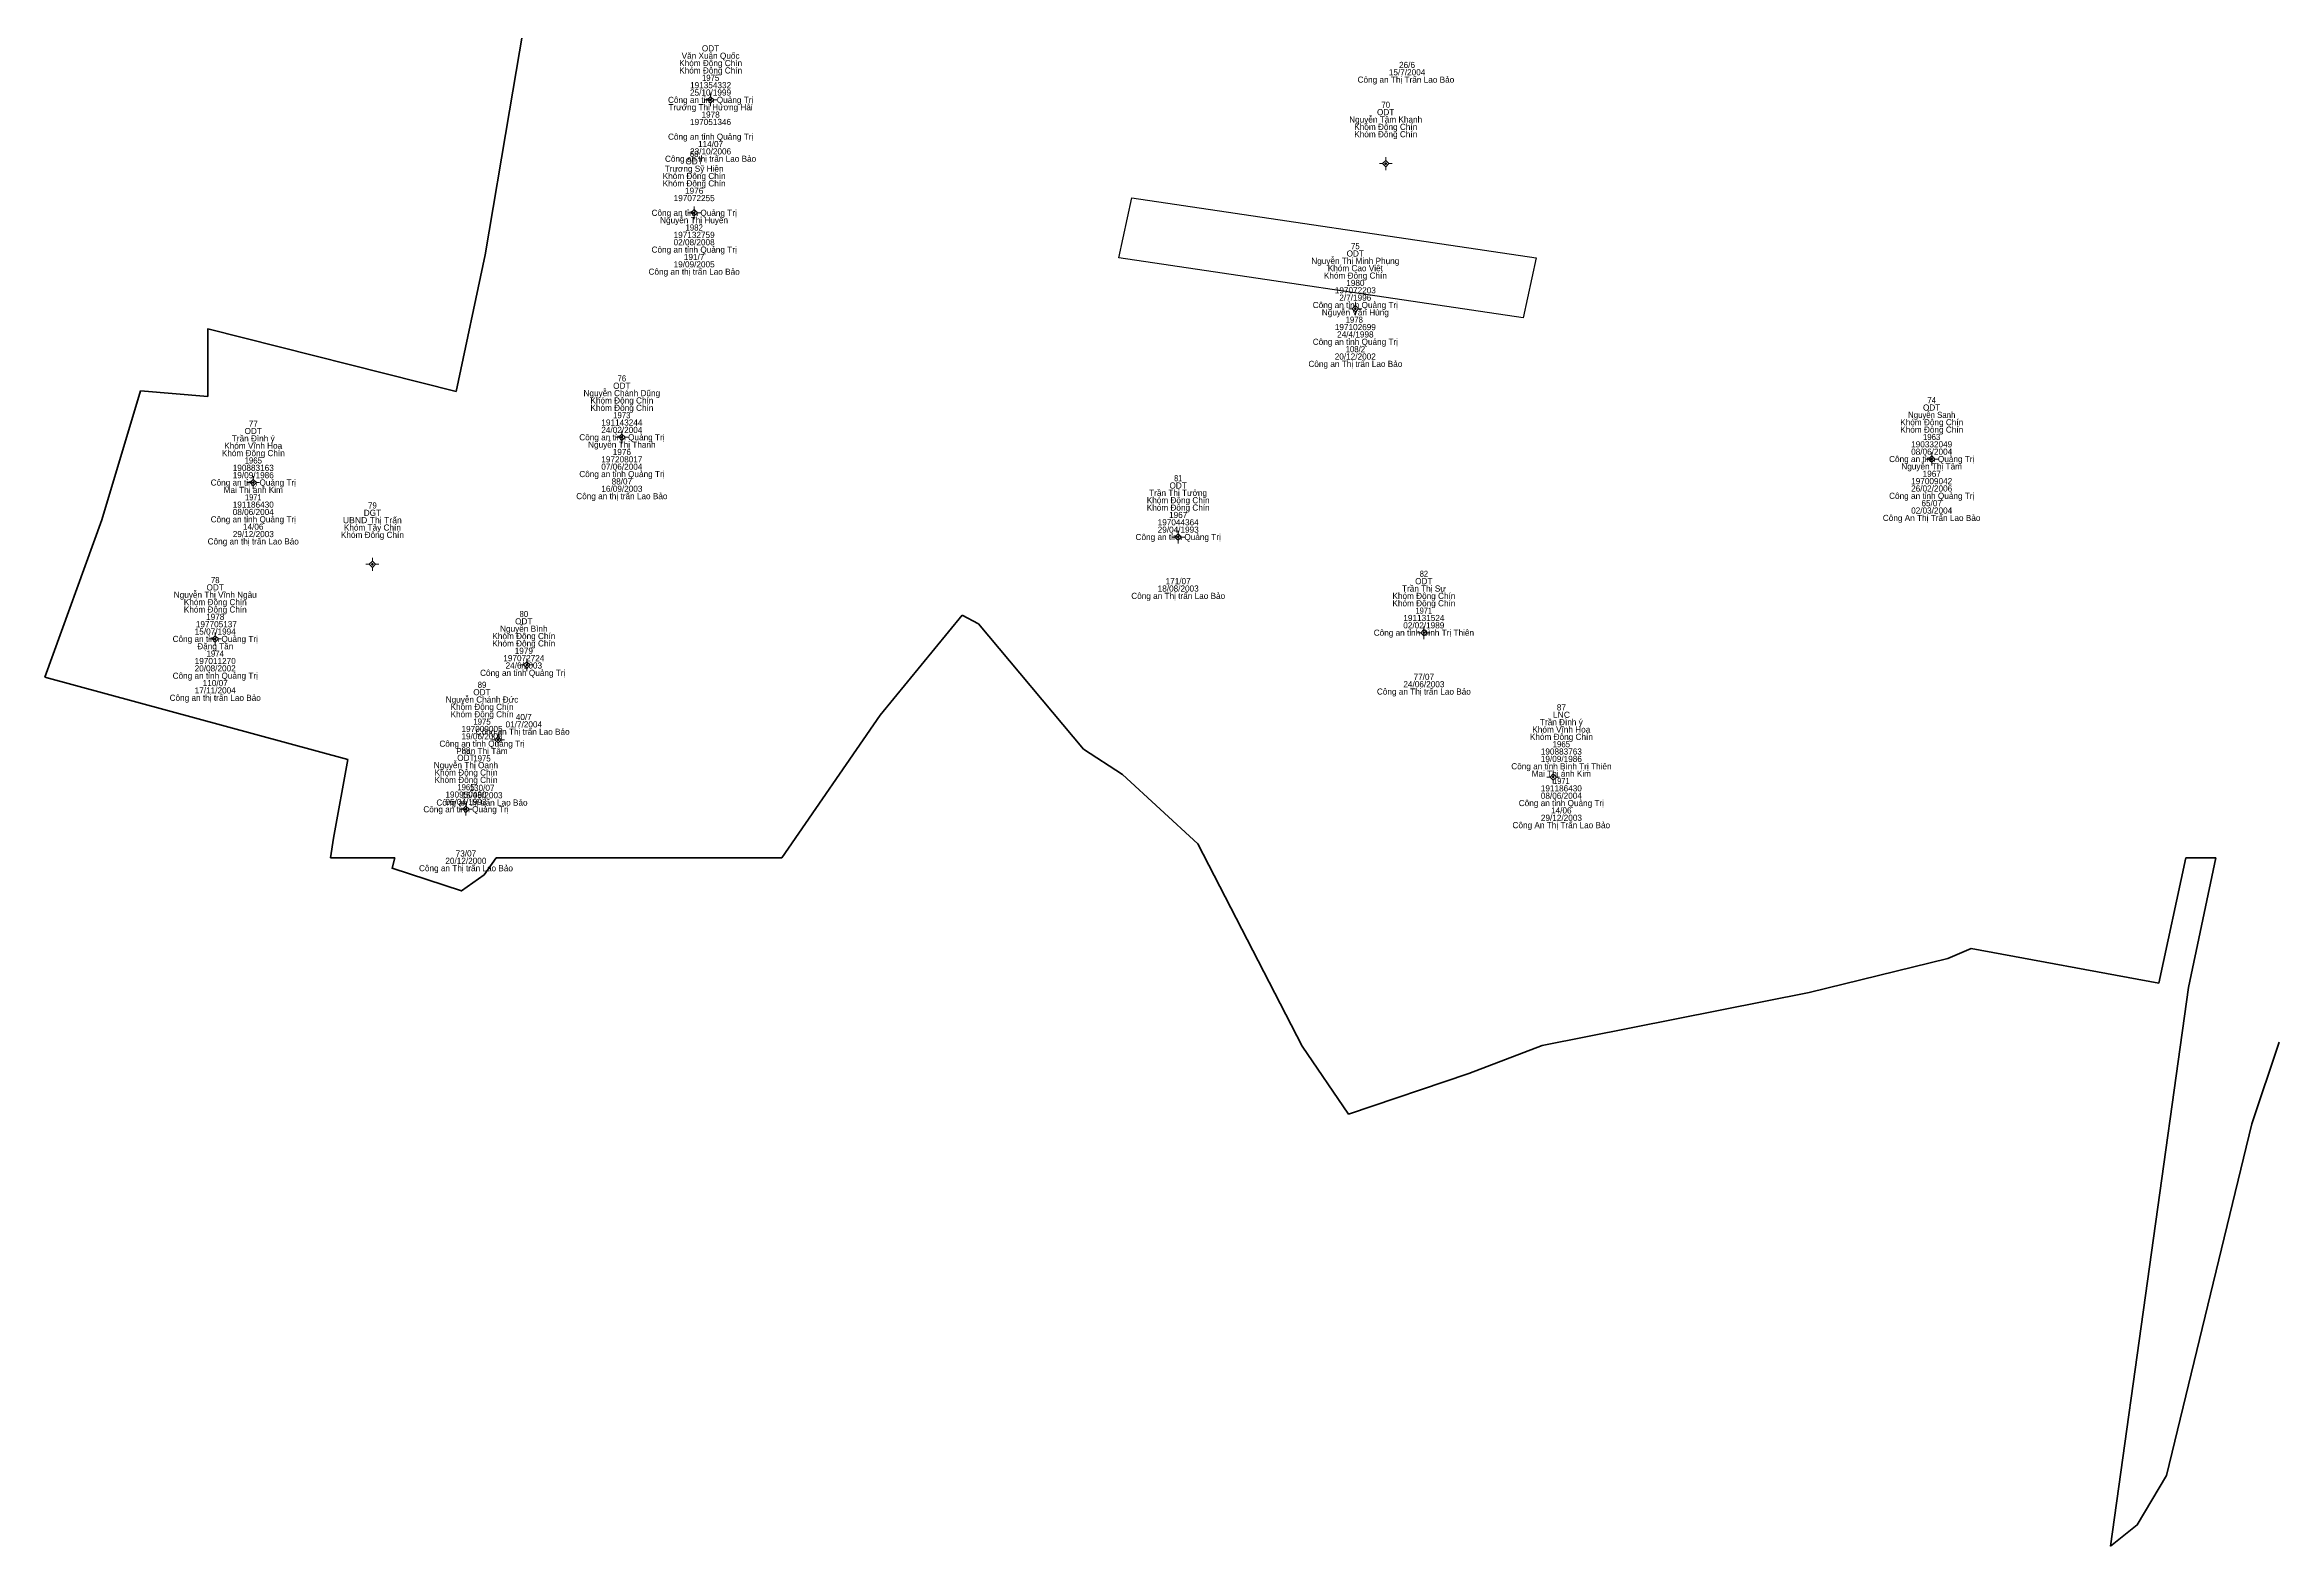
# Model space of a CAD drawing. Header units: metres. Extents: x 537984 to 538490, y 1837401 to 1838049.
# Drawn here: x 537984.1 to 538202.6, y 1837432.6 to 1837579.6 of the extents above; entities that cross this region are included whole.
import ezdxf
from ezdxf.enums import TextEntityAlignment as Align

# ---------------------------------------------------------------- set-up
doc = ezdxf.new("R2010")
doc.units = ezdxf.units.M
doc.header["$LTSCALE"] = 0.24
doc.linetypes.add('MEDIUM_DASHED', pattern=[4.5, 3, -1.5])
doc.layers.add('11', color=7, linetype='MEDIUM_DASHED', lineweight=13)
doc.layers.add('54', color=7, linetype='Continuous', lineweight=35)
doc.layers.add('15', color=7, linetype='Continuous')

msp = doc.modelspace()

# ---------------------------------------------------------------- hatches: boundary and pattern name
at = {"layer": '11'}
for points in [[(538049.2649, 1837574.17, 1), (538049.1149, 1837574.17, 1)], [(538115.2949, 1837567.93, 1), (538115.1449, 1837567.93, 1)], [(538047.6649, 1837563.12, 1), (538047.5149, 1837563.12, 1)], [(538112.3249, 1837553.73, 1), (538112.1749, 1837553.73, 1)], [(538040.5849, 1837541.16, 1), (538040.4349, 1837541.16, 1)], [(538168.6949, 1837539.03, 1), (538168.5449, 1837539.03, 1)], [(538004.5349, 1837536.73, 1), (538004.3849, 1837536.73, 1)], [(538094.9949, 1837531.4, 1), (538094.8449, 1837531.4, 1)], [(538016.1849, 1837528.73, 1), (538016.0349, 1837528.73, 1)], [(538000.8149, 1837521.43, 1), (538000.6649, 1837521.43, 1)], [(538119.0249, 1837522.04, 1), (538118.8749, 1837522.04, 1)], [(538031.2849, 1837518.88, 1), (538031.1349, 1837518.88, 1)], [(538028.4749, 1837511.57, 1), (538028.3249, 1837511.57, 1)], [(538131.6749, 1837507.92, 1), (538131.5249, 1837507.92, 1)], [(538025.3349, 1837504.76, 1), (538025.1849, 1837504.76, 1)]]:
    msp.add_hatch(color=256, dxfattribs=at).paths.add_polyline_path(points)

# ---------------------------------------------------------------- linework, layer by layer
for p, q in [((538048.88, 1837574.17), (538048.56, 1837574.17)), ((538049.19, 1837574.8), (538049.19, 1837574.48)), ((538049.19, 1837573.86), (538049.19, 1837573.54)), ((538049.81, 1837574.17), (538049.5, 1837574.17)), ((538114.91, 1837567.93), (538114.6, 1837567.93)), ((538115.22, 1837568.56), (538115.22, 1837568.24)), ((538115.22, 1837567.62), (538115.22, 1837567.3)), ((538115.84, 1837567.93), (538115.53, 1837567.93)), ((538047.28, 1837563.12), (538046.96, 1837563.12)), ((538047.59, 1837563.74), (538047.59, 1837563.43)), ((538048.22, 1837563.12), (538047.9, 1837563.12)), ((538047.59, 1837562.81), (538047.59, 1837562.5)), ((538112.25, 1837554.36), (538112.25, 1837554.04)), ((538111.94, 1837553.73), (538111.62, 1837553.73)), ((538112.25, 1837553.42), (538112.25, 1837553.1)), ((538112.88, 1837553.73), (538112.56, 1837553.73)), ((538040.2, 1837541.16), (538039.88, 1837541.16)), ((538040.51, 1837541.78), (538040.51, 1837541.47)), ((538041.14, 1837541.16), (538040.82, 1837541.16)), ((538040.51, 1837540.85), (538040.51, 1837540.54)), ((538168.31, 1837539.03), (538168, 1837539.03)), ((538168.62, 1837539.66), (538168.62, 1837539.34)), ((538169.24, 1837539.03), (538168.93, 1837539.03)), ((538004.15, 1837536.73), (538003.84, 1837536.73)), ((538004.46, 1837537.36), (538004.46, 1837537.04)), ((538005.08, 1837536.73), (538004.77, 1837536.73)), ((538168.62, 1837538.72), (538168.62, 1837538.4)), ((538004.46, 1837536.42), (538004.46, 1837536.1)), ((538094.61, 1837531.4), (538094.3, 1837531.4)), ((538094.92, 1837532.02), (538094.92, 1837531.71)), ((538094.92, 1837531.09), (538094.92, 1837530.78)), ((538095.55, 1837531.4), (538095.23, 1837531.4)), ((538015.8, 1837528.73), (538015.48, 1837528.73)), ((538016.11, 1837529.36), (538016.11, 1837529.04)), ((538016.11, 1837528.42), (538016.11, 1837528.1)), ((538016.74, 1837528.73), (538016.42, 1837528.73)), ((538000.43, 1837521.43), (538000.12, 1837521.43)), ((538000.74, 1837522.06), (538000.74, 1837521.74)), ((538001.36, 1837521.43), (538001.05, 1837521.43)), ((538118.64, 1837522.04), (538118.32, 1837522.04)), ((538118.95, 1837522.66), (538118.95, 1837522.35)), ((538118.95, 1837521.73), (538118.95, 1837521.42)), ((538119.57, 1837522.04), (538119.26, 1837522.04)), ((538000.74, 1837521.12), (538000.74, 1837520.8)), ((538031.21, 1837519.5), (538031.21, 1837519.19)), ((538030.9, 1837518.88), (538030.58, 1837518.88)), ((538031.21, 1837518.57), (538031.21, 1837518.26)), ((538031.84, 1837518.88), (538031.52, 1837518.88)), ((538028.09, 1837511.57), (538027.78, 1837511.57)), ((538028.4, 1837512.2), (538028.4, 1837511.88)), ((538028.4, 1837511.26), (538028.4, 1837510.94)), ((538029.02, 1837511.57), (538028.71, 1837511.57)), ((538131.6, 1837508.54), (538131.6, 1837508.23)), ((538131.29, 1837507.92), (538130.98, 1837507.92)), ((538131.6, 1837507.61), (538131.6, 1837507.3)), ((538132.22, 1837507.92), (538131.91, 1837507.92)), ((538024.95, 1837504.76), (538024.64, 1837504.76)), ((538025.26, 1837505.38), (538025.26, 1837505.07)), ((538025.26, 1837504.45), (538025.26, 1837504.14)), ((538025.88, 1837504.76), (538025.57, 1837504.76))]:
    msp.add_line(p, q, dxfattribs=at)
for points in [[(538049.19, 1837574.48), (538048.88, 1837574.17), (538049.19, 1837573.86), (538049.5, 1837574.17)], [(538115.22, 1837568.24), (538114.91, 1837567.93), (538115.22, 1837567.62), (538115.53, 1837567.93)], [(538047.59, 1837563.43), (538047.28, 1837563.12), (538047.59, 1837562.81), (538047.9, 1837563.12)], [(538112.25, 1837554.04), (538111.94, 1837553.73), (538112.25, 1837553.42), (538112.56, 1837553.73)], [(538040.51, 1837541.47), (538040.2, 1837541.16), (538040.51, 1837540.85), (538040.82, 1837541.16)], [(538168.62, 1837539.34), (538168.31, 1837539.03), (538168.62, 1837538.72), (538168.93, 1837539.03)], [(538004.46, 1837537.04), (538004.15, 1837536.73), (538004.46, 1837536.42), (538004.77, 1837536.73)], [(538094.92, 1837531.71), (538094.61, 1837531.4), (538094.92, 1837531.09), (538095.23, 1837531.4)], [(538016.11, 1837529.04), (538015.8, 1837528.73), (538016.11, 1837528.42), (538016.42, 1837528.73)], [(538000.74, 1837521.74), (538000.43, 1837521.43), (538000.74, 1837521.12), (538001.05, 1837521.43)], [(538118.95, 1837522.35), (538118.64, 1837522.04), (538118.95, 1837521.73), (538119.26, 1837522.04)], [(538031.21, 1837519.19), (538030.9, 1837518.88), (538031.21, 1837518.57), (538031.52, 1837518.88)], [(538028.4, 1837511.88), (538028.09, 1837511.57), (538028.4, 1837511.26), (538028.71, 1837511.57)], [(538131.6, 1837508.23), (538131.29, 1837507.92), (538131.6, 1837507.61), (538131.91, 1837507.92)], [(538025.26, 1837505.07), (538024.95, 1837504.76), (538025.26, 1837504.45), (538025.57, 1837504.76)]]:
    msp.add_lwpolyline(points, close=True, dxfattribs=at)
at = {"layer": '11', "linetype": 'Continuous', "lineweight": 25}
msp.add_lwpolyline([(538129.95, 1837558.7), (538128.68, 1837552.83), (538089.11, 1837558.71), (538090.38, 1837564.57)], close=True, dxfattribs=at)
at = {"layer": '11'}
for centre in [(538049.1899, 1837574.17), (538115.2199, 1837567.93), (538047.5899, 1837563.12), (538112.2499, 1837553.73), (538040.5099, 1837541.16), (538168.6199, 1837539.03), (538004.4599, 1837536.73), (538094.9199, 1837531.4), (538016.1099, 1837528.73), (538000.7399, 1837521.43), (538118.9499, 1837522.04), (538031.2099, 1837518.88), (538028.3999, 1837511.57), (538131.5999, 1837507.92), (538025.2599, 1837504.76)]:
    msp.add_circle(centre, 0.075, dxfattribs=at)
at = {"layer": '54'}
for p, q in [((538029.53, 1837573.11), (538030.83, 1837580.81)), ((538027.14, 1837559), (538029.53, 1837573.11)), ((538024.29, 1837545.64), (538027.14, 1837559)), ((537989.64, 1837533.07), (537993.44, 1837545.69)), ((537993.44, 1837545.69), (538000, 1837545.15)), ((537984.06, 1837517.69), (537989.64, 1837533.07)), ((537984.06, 1837517.69), (538013.7, 1837509.64)), ((538012.32, 1837501.94), (538013.7, 1837509.64)), ((538012, 1837500), (538012.32, 1837501.94)), ((538012, 1837500), (538018.29, 1837500)), ((538028.22, 1837500), (538056.16, 1837500)), ((538193.49, 1837500), (538190.83, 1837487.75)), ((538172.49, 1837491.13), (538190.83, 1837487.75)), ((538186.1, 1837432.65), (538193.75, 1837487.32))]:
    msp.add_line(p, q, dxfattribs=at)
for points in [[(538000, 1837545.15), (538000, 1837551.76), (538024.29, 1837545.64)], [(538073.79, 1837523.75), (538065.77, 1837513.96), (538056.16, 1837500)], [(538073.79, 1837523.75), (538075.39, 1837522.92), (538085.67, 1837510.65), (538089.48, 1837508.15)], [(538172.49, 1837491.13), (538170.21, 1837490.16), (538156.63, 1837486.82), (538130.53, 1837481.66), (538123.35, 1837478.92), (538111.59, 1837474.94), (538107.06, 1837481.57), (538096.83, 1837501.38), (538089.48, 1837508.15)], [(538028.22, 1837500), (538027.05, 1837498.36), (538024.82, 1837496.78), (538018.04, 1837498.99), (538018.29, 1837500)], [(538193.49, 1837500), (538196.4, 1837500), (538196.4, 1837500), (538193.75, 1837487.32)], [(538202.62, 1837481.99), (538199.94, 1837474), (538191.59, 1837439.59), (538188.73, 1837434.75), (538186.1, 1837432.65)]]:
    msp.add_lwpolyline(points, dxfattribs=at)

# ---------------------------------------------------------------- texts
at = {"layer": '15'}
for s, p in [('Văn Xuân Quốc', (538049.19, 1837578.19)), ('ODT', (538049.185, 1837578.91)), ('Khóm Đông Chín', (538049.195, 1837577.47)), ('Khóm Đông Chín', (538049.195, 1837576.75)), ('Công an Thị Trấn Lao Bảo ', (538117.31, 1837575.85)), ('15/7/2004', (538117.31, 1837576.57)), ('26/6', (538117.305, 1837577.29)), ('Công an tỉnh Quảng Trị', (538049.195, 1837573.87)), ('Trương Thị Hương Hải', (538049.19, 1837573.15)), ('25/10/1999', (538049.185, 1837574.59)), ('191354332', (538049.19, 1837575.31)), ('197051346', (538049.185, 1837571.71)), ('1978', (538049.19, 1837572.43)), ('Nguyễn Tâm Khanh', (538115.215, 1837571.95)), ('Khóm Đông Chín', (538115.225, 1837571.23)), ('ODT', (538115.215, 1837572.67)), ('Công an tỉnh Quảng Trị', (538049.195, 1837570.27)), ('23/10/2006', (538049.19, 1837568.83)), ('114/07', (538049.19, 1837569.55)), ('Khóm Đông Chín', (538115.225, 1837570.51)), ('Trương Sỹ Hiền', (538047.58, 1837567.14)), ('Công an thị trấn Lao Bảo', (538049.19, 1837568.11)), ('ODT', (538047.575, 1837567.86)), ('Khóm Đông Chín', (538047.585, 1837566.42)), ('Khóm Đông Chín', (538047.585, 1837565.7)), ('1976', (538047.58, 1837564.98)), ('Công an tỉnh Quảng Trị', (538047.585, 1837562.82)), ('197072255', (538047.585, 1837564.26)), ('Nguyễn Thị Huyền', (538047.575, 1837562.1)), ('197132759', (538047.58, 1837560.66)), ('Công an tỉnh Quảng Trị', (538047.585, 1837559.22)), ('02/08/2008', (538047.58, 1837559.94)), ('191/7', (538047.58, 1837558.5)), ('Nguyễn Thị Minh Phụng', (538112.245, 1837558.12)), ('ODT', (538112.245, 1837558.84)), ('Công an thị trấn Lao Bảo', (538047.58, 1837557.06)), ('19/09/2005', (538047.58, 1837557.78)), ('Khóm Đông Chín', (538112.255, 1837556.68)), ('Khóm Cao Việt', (538112.25, 1837557.4)), ('1980', (538112.255, 1837555.96)), ('Công an tỉnh Quảng Trị', (538112.255, 1837553.8)), ('197072203', (538112.25, 1837555.24)), ('2/7/1996', (538112.245, 1837554.52)), ('Nguyễn Văn Hùng', (538112.25, 1837553.08)), ('197102699', (538112.25, 1837551.64)), ('Công an tỉnh Quảng Trị', (538112.255, 1837550.2)), ('24/4/1998', (538112.25, 1837550.92)), ('Công an Thị trấn Lao Bảo', (538112.255, 1837548.04)), ('20/12/2002', (538112.245, 1837548.76)), ('Nguyễn Chánh Dũng', (538040.505, 1837545.18)), ('ODT', (538040.505, 1837545.9)), ('Khóm Đông Chín', (538040.515, 1837544.46)), ('Khóm Đông Chín', (538040.515, 1837543.74)), ('ODT', (538168.615, 1837543.77)), ('Trần Đình ý', (538004.46, 1837540.75)), ('ODT', (538004.455, 1837541.47)), ('77', (538004.465, 1837542.19)), ('Công an tỉnh Quảng Trị', (538040.515, 1837540.86)), ('24/02/2004', (538040.51, 1837541.58)), ('191143244', (538040.515, 1837542.3)), ('Khóm Đông Chín', (538168.625, 1837542.33)), ('Khóm Đông Chín', (538168.625, 1837541.61)), ('Khóm Đông Chín', (538004.465, 1837539.31)), ('Khóm Vĩnh Hoa', (538004.455, 1837540.03)), ('Nguyễn Thị Thanh', (538040.51, 1837540.14)), ('197208017', (538040.51, 1837538.7)), ('1976', (538040.51, 1837539.42)), ('Công an tỉnh Quảng Trị', (538168.625, 1837538.73)), ('08/06/2004', (538168.62, 1837539.45)), ('190332049', (538168.62, 1837540.17)), ('Công an tỉnh Quảng Trị', (538004.465, 1837536.43)), ('190883163', (538004.46, 1837537.87)), ('19/09/1986', (538004.46, 1837537.15)), ('Công an tỉnh Quảng Trị', (538040.515, 1837537.26)), ('07/06/2004', (538040.51, 1837537.98)), ('88/07', (538040.51, 1837536.54)), ('ODT', (538094.915, 1837536.14)), ('Nguyễn Thị Tâm', (538168.62, 1837538.01)), ('197009042', (538168.62, 1837536.57)), ('1967', (538168.625, 1837537.29)), ('Mai Thị ánh Kim', (538004.46, 1837535.71)), ('191186430', (538004.46, 1837534.27)), ('Công an thị trấn Lao Bảo', (538040.51, 1837535.1)), ('16/09/2003', (538040.515, 1837535.82)), ('Khóm Đông Chín', (538094.925, 1837534.7)), ('Khóm Đông Chín', (538094.925, 1837533.98)), ('Trần Thị Tưởng', (538094.915, 1837535.42)), ('Công an tỉnh Quảng Trị', (538168.625, 1837535.13)), ('26/02/2006', (538168.62, 1837535.85)), ('65/07', (538168.62, 1837534.41)), ('Công an tỉnh Quảng Trị', (538004.465, 1837532.83)), ('08/06/2004', (538004.46, 1837533.55)), ('14/06', (538004.455, 1837532.11)), ('Khóm Tây Chín', (538016.11, 1837532.03)), ('DGT', (538016.115, 1837533.47)), ('29/04/1993', (538094.925, 1837531.82)), ('197044364', (538094.925, 1837532.54)), ('1967', (538094.925, 1837533.26)), ('Công An Thị Trấn Lao Bảo', (538168.615, 1837532.97)), ('02/03/2004', (538168.62, 1837533.69)), ('Công an thị trấn Lao Bảo', (538004.46, 1837530.67)), ('29/12/2003', (538004.465, 1837531.39)), ('Khóm Đông Chín', (538016.115, 1837531.31)), ('Công an tỉnh Quảng Trị', (538094.925, 1837531.1)), ('Nguyễn Thị Vĩnh Ngâu', (538000.745, 1837525.45)), ('ODT', (538000.735, 1837526.17)), ('Công an Thị trấn Lao Bảo', (538094.925, 1837525.34)), ('18/08/2003', (538094.925, 1837526.06)), ('171/07', (538094.92, 1837526.78)), ('Khóm Đông Chín', (538118.955, 1837525.34)), ('Trần Thị Sự', (538118.955, 1837526.06)), ('ODT', (538118.945, 1837526.78)), ('Khóm Đông Chín', (538000.745, 1837524.73)), ('Khóm Đông Chín', (538000.745, 1837524.01)), ('1978', (538000.74, 1837523.29)), ('Khóm Đông Chín', (538118.955, 1837524.62)), ('191131524', (538118.955, 1837523.18)), ('Công an tỉnh Quảng Trị', (538000.745, 1837521.13)), ('15/07/1994', (538000.74, 1837521.85)), (' 197705137', (538000.74, 1837522.57)), ('Khóm Đông Chín', (538030.925, 1837521.41)), ('Nguyễn Bình', (538030.92, 1837522.13)), ('ODT', (538030.915, 1837522.85)), ('Công an tỉnh Bình Trị Thiên', (538118.955, 1837521.74)), ('02/02/1989', (538118.945, 1837522.46)), ('197011270', (538000.74, 1837518.97)), ('Đặng Tân', (538000.745, 1837520.41)), ('Khóm Đông Chín', (538030.925, 1837520.69)), ('197072724', (538030.925, 1837519.25)), ('24/6/2003', (538030.925, 1837518.53)), ('1979', (538030.925, 1837519.97)), ('Công an tỉnh Quảng Trị', (538000.745, 1837517.53)), ('20/08/2002', (538000.735, 1837518.25)), ('110/07', (538000.74, 1837516.81)), ('Công an tỉnh Quảng Trị ', (538030.925, 1837517.81)), ('24/06/2003', (538118.955, 1837516.7)), ('77/07', (538118.95, 1837517.42)), ('Công an thị trấn Lao Bảo', (538000.74, 1837515.37)), ('17/11/2004', (538000.74, 1837516.09)), ('Nguyễn Chánh Đức', (538026.83, 1837515.2)), ('Khóm Đông Chín', (538026.835, 1837514.48)), ('ODT', (538026.825, 1837515.92)), ('Công an Thị trấn Lao Bảo', (538118.955, 1837515.98)), ('87', (538132.405, 1837514.43)), ('Khóm Đông Chín', (538026.835, 1837513.76)), ('197009005', (538026.835, 1837512.32)), ('Công an Thị trấn Lao Bảo ', (538030.92, 1837512.05)), ('01/7/2004', (538030.92, 1837512.77)), ('40/7', (538030.92, 1837513.49)), ('Khóm Vĩnh Hoa', (538132.395, 1837512.27)), ('Trần Đình ý', (538132.4, 1837512.99)), ('Công an tỉnh Quảng Trị', (538026.835, 1837510.88)), ('Phan Thị Tâm', (538026.825, 1837510.16)), ('19/06/2008', (538026.83, 1837511.6)), ('Khóm Đông Chín', (538132.405, 1837511.55)), ('190883763', (538132.4, 1837510.11)), ('Nguyễn Thị Oanh', (538025.26, 1837508.78)), ('Khóm Đông Chín', (538025.265, 1837508.06)), ('ODT', (538025.255, 1837509.5)), ('Công an tỉnh Bình Trị Thiên', (538132.405, 1837508.67)), ('Mai Thị ánh Kim', (538132.4, 1837507.95)), ('19/09/1986', (538132.4, 1837509.39)), ('Khóm Đông Chín', (538025.265, 1837507.34)), ('190950480', (538025.26, 1837505.9)), ('16/09/2003', (538026.835, 1837505.84)), ('130/07', (538026.83, 1837506.56)), ('08/06/2004', (538132.4, 1837505.79)), ('191186430', (538132.4, 1837506.51)), ('Công an tỉnh Quảng Trị', (538025.265, 1837504.46)), ('Công an thị trấn Lao Bảo', (538026.83, 1837505.12)), ('05/04/1993', (538025.265, 1837505.18)), ('Công an tỉnh Quảng Trị', (538132.405, 1837505.07)), ('29/12/2003', (538132.405, 1837503.63)), ('14/06', (538132.395, 1837504.35)), ('Công An Thị Trấn Lao Bảo', (538132.395, 1837502.91)), ('20/12/2000', (538025.255, 1837499.42)), ('73/07', (538025.26, 1837500.14)), ('Công an Thị trấn Lao Bảo', (538025.265, 1837498.7))]:
    msp.add_text(s, height=0.6, dxfattribs=at).set_placement(p, align=Align.CENTER)
for s, width, p in [('1975', 0.95, (538049.19, 1837576.03)), ('70', 0.95, (538115.225, 1837573.39)), ('68', 0.95, (538047.58, 1837568.58)), ('1982', 0.95, (538047.585, 1837561.38)), ('75', 0.95, (538112.25, 1837559.56)), ('1978 ', 0.95, (538112.25, 1837552.36)), ('108/2', 0.95, (538112.25, 1837549.48)), ('76', 0.95, (538040.51, 1837546.62)), ('1973', 0.95, (538040.505, 1837543.02)), ('Nguyễn Sanh', 0.95, (538168.625, 1837543.05)), ('74', 0.95, (538168.62, 1837544.49)), ('1963', 0.95, (538168.615, 1837540.89)), ('1965', 0.95, (538004.46, 1837538.59)), ('81', 0.85, (538094.92, 1837536.86)), ('1971', 0.9, (538004.46, 1837534.99)), ('79', 0.95, (538016.115, 1837534.19)), ('UBND Thị Trấn', 1.05, (538016.105, 1837532.75)), ('82', 0.9, (538118.955, 1837527.5)), ('78', 0.95, (538000.74, 1837526.89)), ('80', 0.95, (538030.925, 1837523.57)), ('1971', 0.9, (538118.95, 1837523.9)), ('1974', 0.95, (538000.74, 1837519.69)), ('89', 0.95, (538026.835, 1837516.64)), ('1975', 0.95, (538026.83, 1837513.04)), ('LNC', 1.05, (538132.405, 1837513.71)), ('88', 0.95, (538025.26, 1837510.22)), ('1965', 0.95, (538132.4, 1837510.83)), ('1975', 0.95, (538026.83, 1837509.44)), ('1965', 0.95, (538025.26, 1837506.62)), ('1971', 0.9, (538132.4, 1837507.23))]:
    msp.add_text(s, height=0.6, dxfattribs=dict(at, width=width)).set_placement(p, align=Align.CENTER)

doc.saveas('drawing.dxf')
